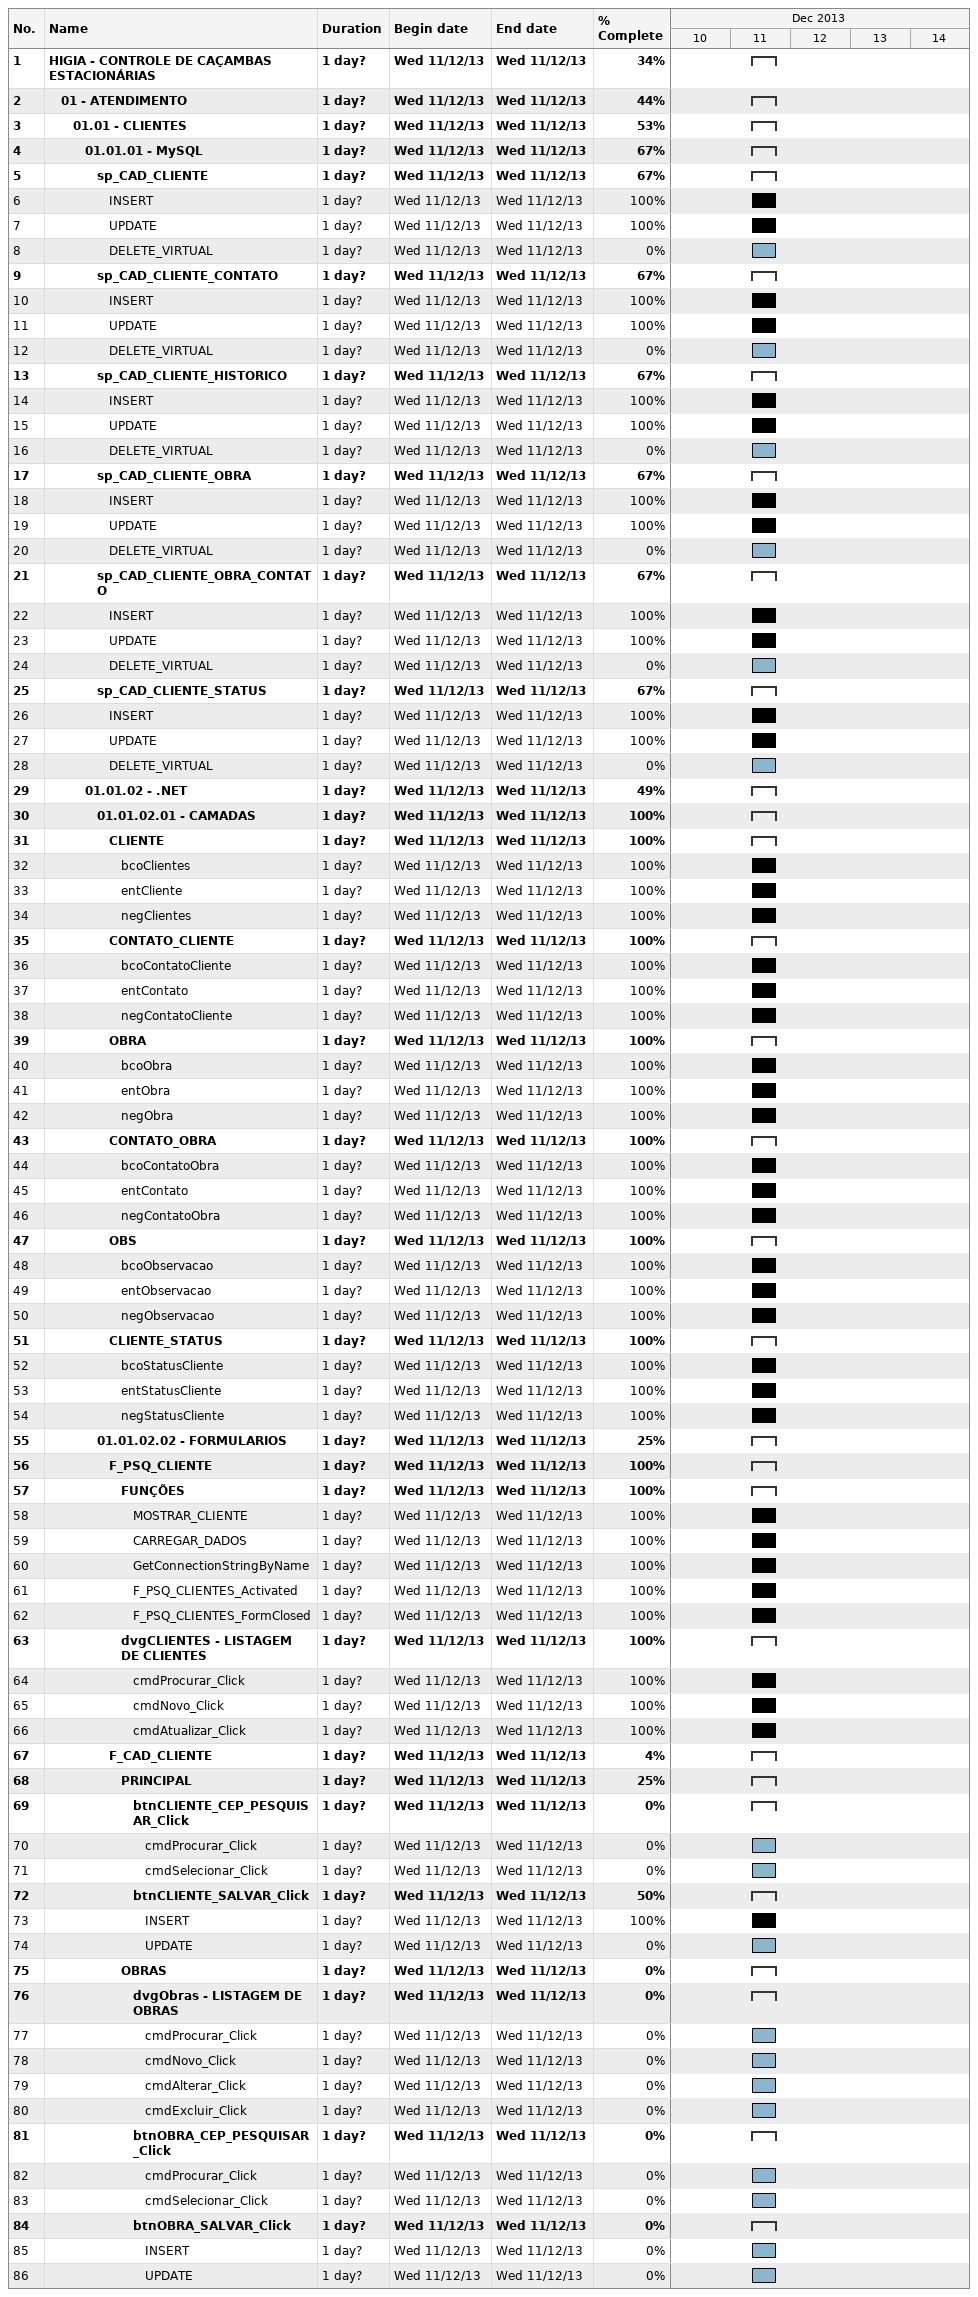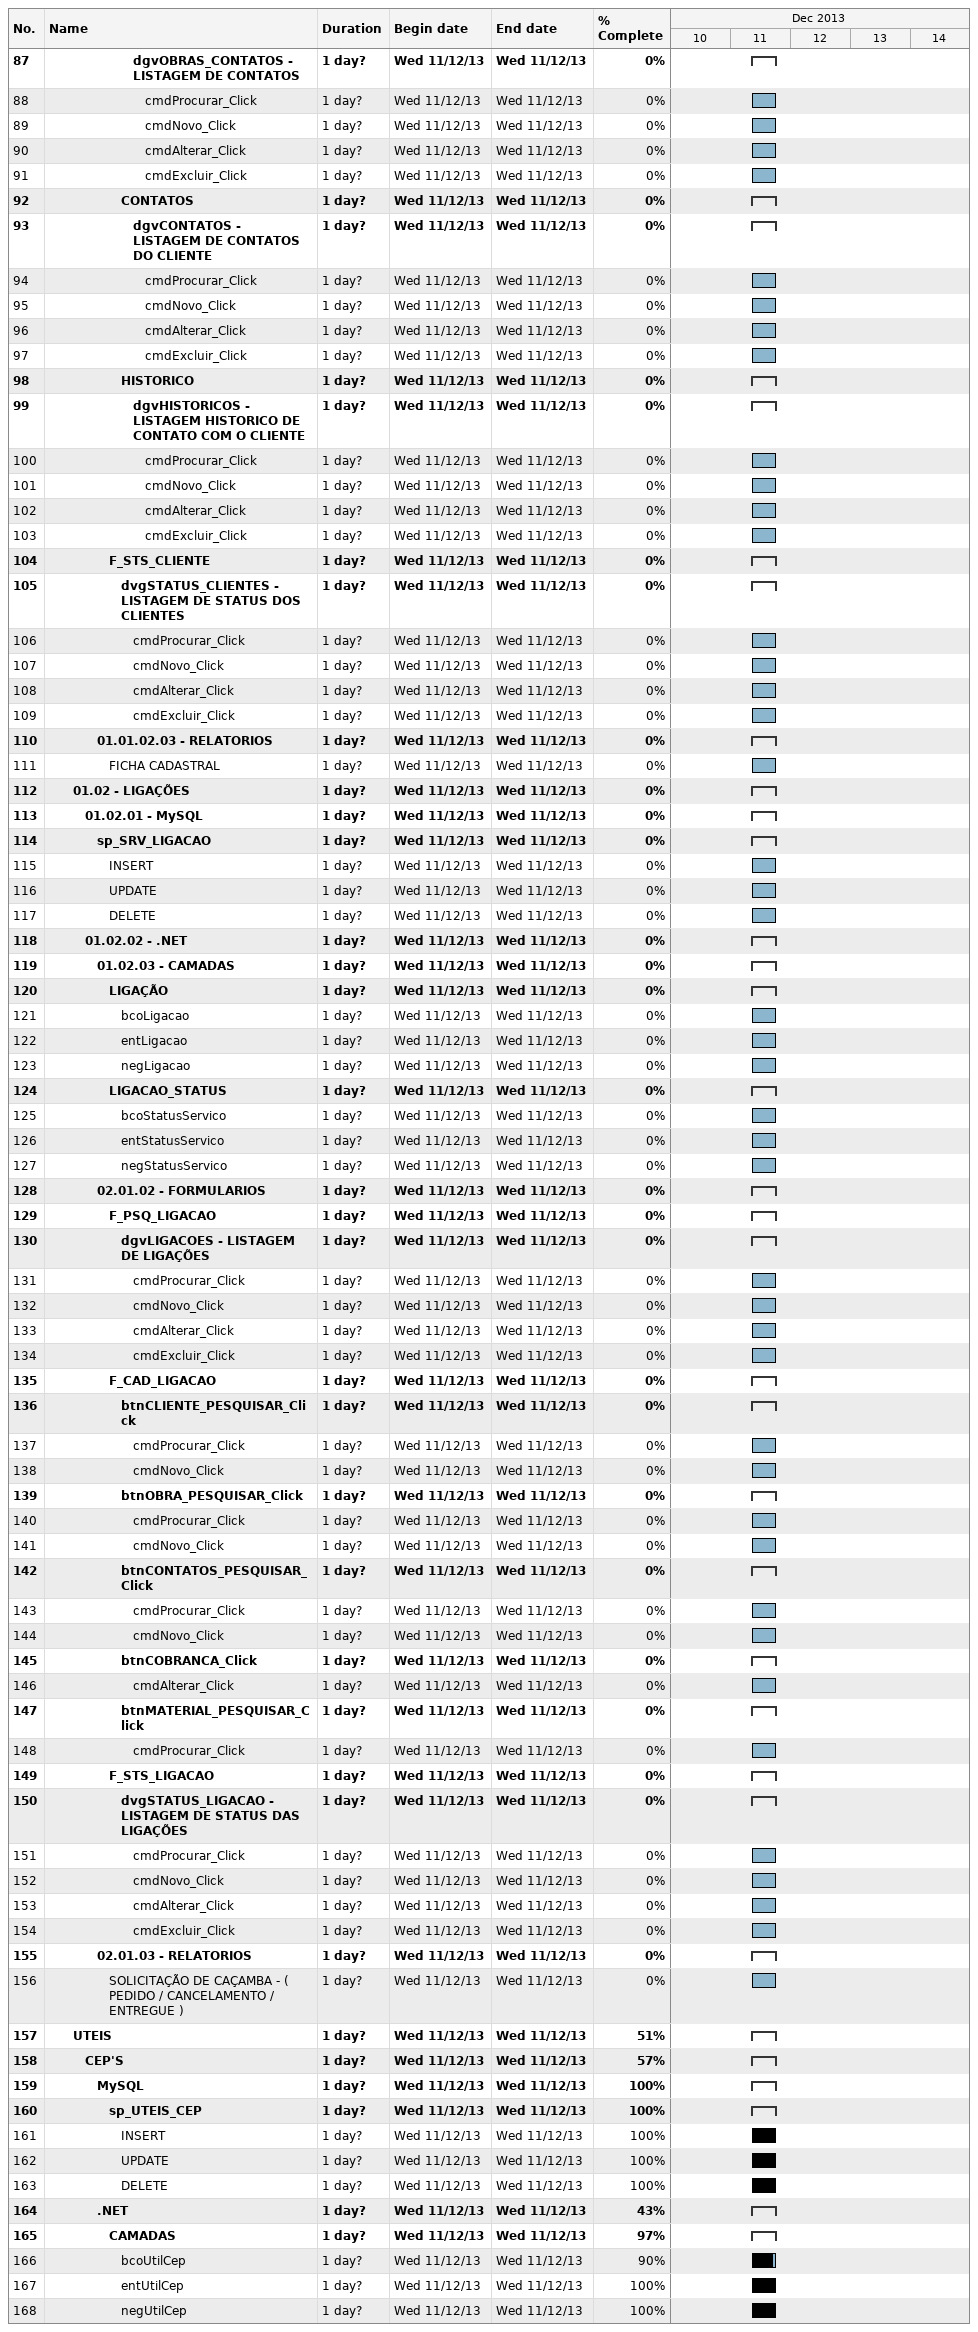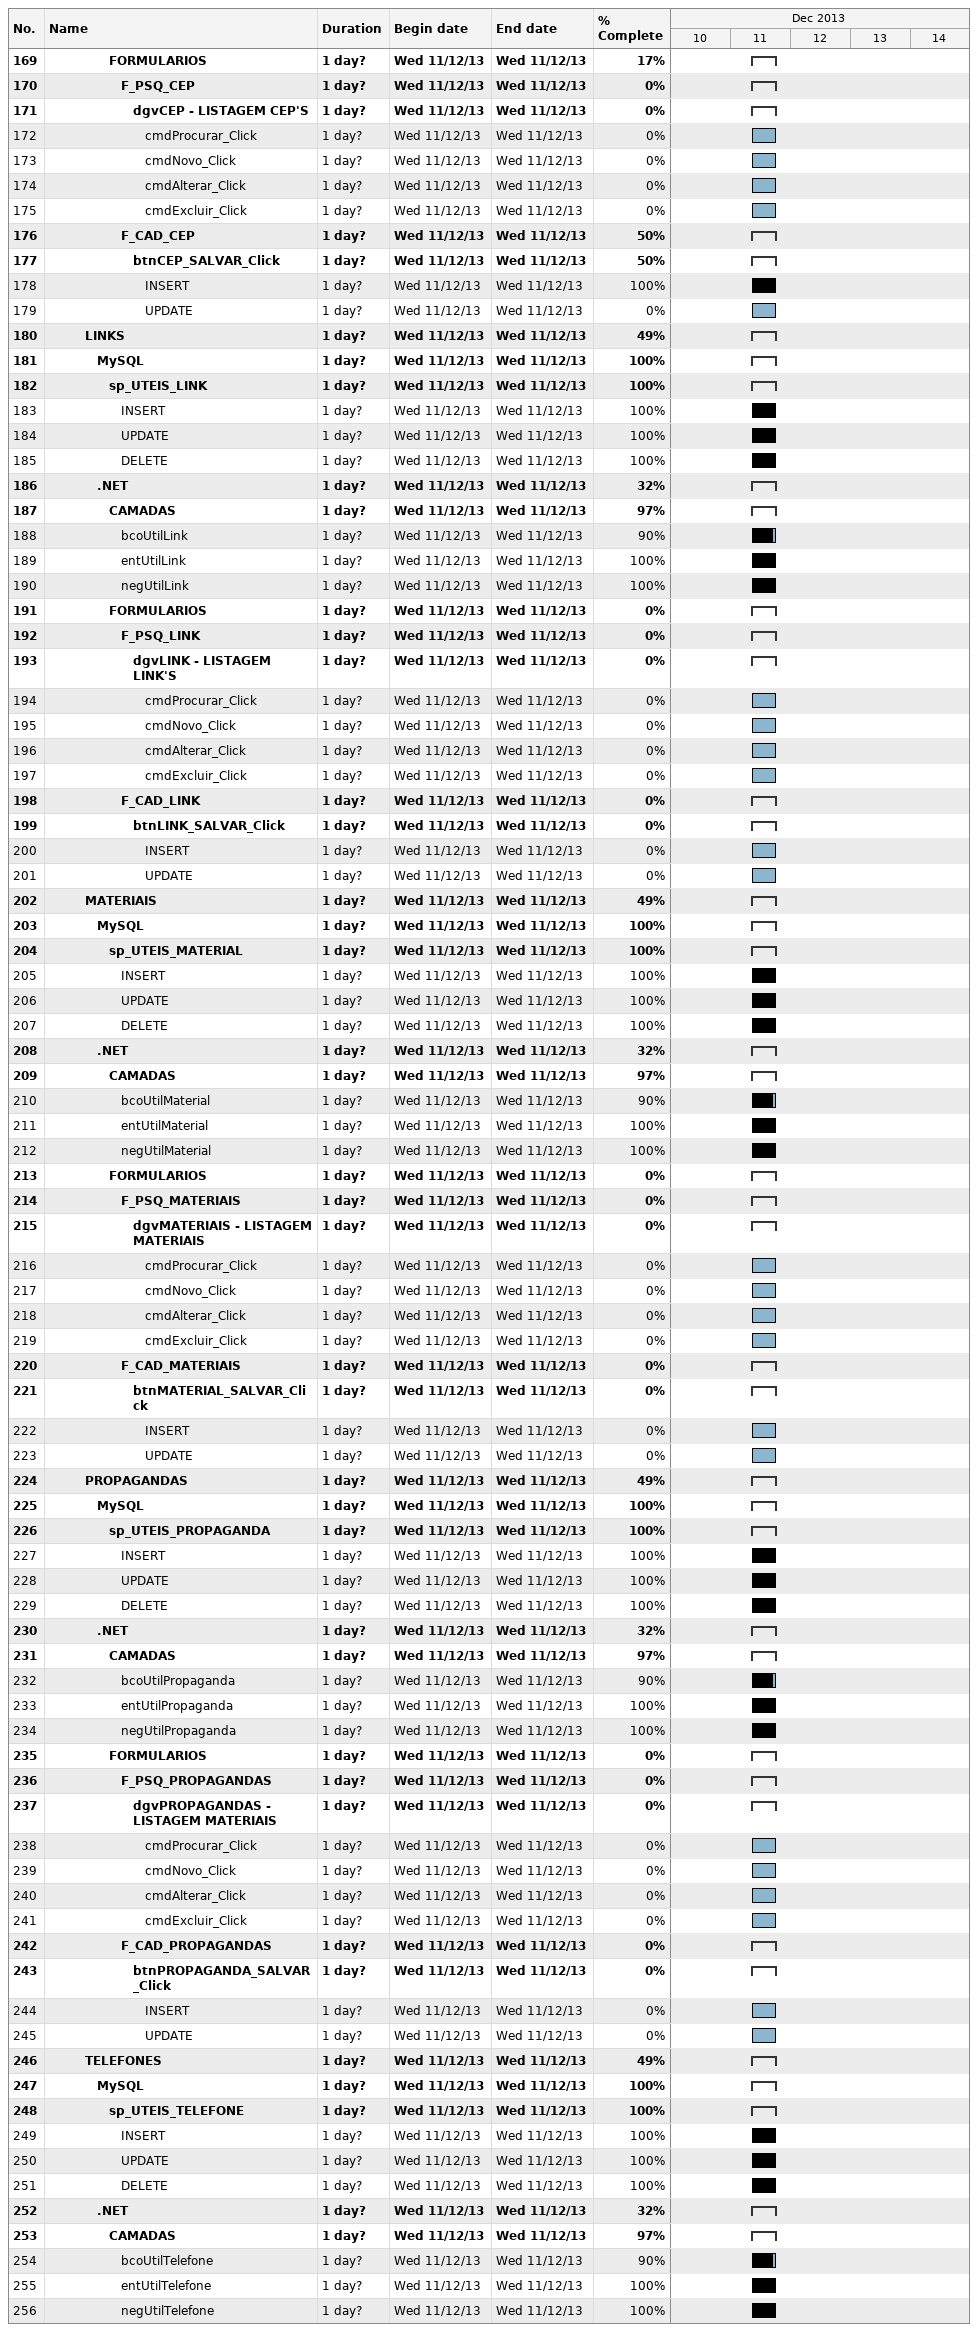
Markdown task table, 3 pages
| ID | Level | Task | Duration | Start | Finish | % complete |
|---|---|---|---|---|---|---|
| 1 | 1 | **HIGIA - CONTROLE DE CAÇAMBAS ESTACIONÁRIAS** | 1d? | 2013-12-11 | 2013-12-11 | 34 |
| 2 | 2 | **01 - ATENDIMENTO** | 1d? | 2013-12-11 | 2013-12-11 | 44 |
| 3 | 3 | **01.01 - CLIENTES** | 1d? | 2013-12-11 | 2013-12-11 | 53 |
| 4 | 4 | **01.01.01 - MySQL** | 1d? | 2013-12-11 | 2013-12-11 | 67 |
| 5 | 5 | **sp_CAD_CLIENTE** | 1d? | 2013-12-11 | 2013-12-11 | 67 |
| 6 | 6 | INSERT | 1d? | 2013-12-11 | 2013-12-11 | 100 |
| 7 | 6 | UPDATE | 1d? | 2013-12-11 | 2013-12-11 | 100 |
| 8 | 6 | DELETE_VIRTUAL | 1d? | 2013-12-11 | 2013-12-11 | 0 |
| 9 | 5 | **sp_CAD_CLIENTE_CONTATO** | 1d? | 2013-12-11 | 2013-12-11 | 67 |
| 10 | 6 | INSERT | 1d? | 2013-12-11 | 2013-12-11 | 100 |
| 11 | 6 | UPDATE | 1d? | 2013-12-11 | 2013-12-11 | 100 |
| 12 | 6 | DELETE_VIRTUAL | 1d? | 2013-12-11 | 2013-12-11 | 0 |
| 13 | 5 | **sp_CAD_CLIENTE_HISTORICO** | 1d? | 2013-12-11 | 2013-12-11 | 67 |
| 14 | 6 | INSERT | 1d? | 2013-12-11 | 2013-12-11 | 100 |
| 15 | 6 | UPDATE | 1d? | 2013-12-11 | 2013-12-11 | 100 |
| 16 | 6 | DELETE_VIRTUAL | 1d? | 2013-12-11 | 2013-12-11 | 0 |
| 17 | 5 | **sp_CAD_CLIENTE_OBRA** | 1d? | 2013-12-11 | 2013-12-11 | 67 |
| 18 | 6 | INSERT | 1d? | 2013-12-11 | 2013-12-11 | 100 |
| 19 | 6 | UPDATE | 1d? | 2013-12-11 | 2013-12-11 | 100 |
| 20 | 6 | DELETE_VIRTUAL | 1d? | 2013-12-11 | 2013-12-11 | 0 |
| 21 | 5 | **sp_CAD_CLIENTE_OBRA_CONTATO** | 1d? | 2013-12-11 | 2013-12-11 | 67 |
| 22 | 6 | INSERT | 1d? | 2013-12-11 | 2013-12-11 | 100 |
| 23 | 6 | UPDATE | 1d? | 2013-12-11 | 2013-12-11 | 100 |
| 24 | 6 | DELETE_VIRTUAL | 1d? | 2013-12-11 | 2013-12-11 | 0 |
| 25 | 5 | **sp_CAD_CLIENTE_STATUS** | 1d? | 2013-12-11 | 2013-12-11 | 67 |
| 26 | 6 | INSERT | 1d? | 2013-12-11 | 2013-12-11 | 100 |
| 27 | 6 | UPDATE | 1d? | 2013-12-11 | 2013-12-11 | 100 |
| 28 | 6 | DELETE_VIRTUAL | 1d? | 2013-12-11 | 2013-12-11 | 0 |
| 29 | 4 | **01.01.02 - .NET** | 1d? | 2013-12-11 | 2013-12-11 | 49 |
| 30 | 5 | **01.01.02.01 - CAMADAS** | 1d? | 2013-12-11 | 2013-12-11 | 100 |
| 31 | 6 | **CLIENTE** | 1d? | 2013-12-11 | 2013-12-11 | 100 |
| 32 | 7 | bcoClientes | 1d? | 2013-12-11 | 2013-12-11 | 100 |
| 33 | 7 | entCliente | 1d? | 2013-12-11 | 2013-12-11 | 100 |
| 34 | 7 | negClientes | 1d? | 2013-12-11 | 2013-12-11 | 100 |
| 35 | 6 | **CONTATO_CLIENTE** | 1d? | 2013-12-11 | 2013-12-11 | 100 |
| 36 | 7 | bcoContatoCliente | 1d? | 2013-12-11 | 2013-12-11 | 100 |
| 37 | 7 | entContato | 1d? | 2013-12-11 | 2013-12-11 | 100 |
| 38 | 7 | negContatoCliente | 1d? | 2013-12-11 | 2013-12-11 | 100 |
| 39 | 6 | **OBRA** | 1d? | 2013-12-11 | 2013-12-11 | 100 |
| 40 | 7 | bcoObra | 1d? | 2013-12-11 | 2013-12-11 | 100 |
| 41 | 7 | entObra | 1d? | 2013-12-11 | 2013-12-11 | 100 |
| 42 | 7 | negObra | 1d? | 2013-12-11 | 2013-12-11 | 100 |
| 43 | 6 | **CONTATO_OBRA** | 1d? | 2013-12-11 | 2013-12-11 | 100 |
| 44 | 7 | bcoContatoObra | 1d? | 2013-12-11 | 2013-12-11 | 100 |
| 45 | 7 | entContato | 1d? | 2013-12-11 | 2013-12-11 | 100 |
| 46 | 7 | negContatoObra | 1d? | 2013-12-11 | 2013-12-11 | 100 |
| 47 | 6 | **OBS** | 1d? | 2013-12-11 | 2013-12-11 | 100 |
| 48 | 7 | bcoObservacao | 1d? | 2013-12-11 | 2013-12-11 | 100 |
| 49 | 7 | entObservacao | 1d? | 2013-12-11 | 2013-12-11 | 100 |
| 50 | 7 | negObservacao | 1d? | 2013-12-11 | 2013-12-11 | 100 |
| 51 | 6 | **CLIENTE_STATUS** | 1d? | 2013-12-11 | 2013-12-11 | 100 |
| 52 | 7 | bcoStatusCliente | 1d? | 2013-12-11 | 2013-12-11 | 100 |
| 53 | 7 | entStatusCliente | 1d? | 2013-12-11 | 2013-12-11 | 100 |
| 54 | 7 | negStatusCliente | 1d? | 2013-12-11 | 2013-12-11 | 100 |
| 55 | 5 | **01.01.02.02 - FORMULARIOS** | 1d? | 2013-12-11 | 2013-12-11 | 25 |
| 56 | 6 | **F_PSQ_CLIENTE** | 1d? | 2013-12-11 | 2013-12-11 | 100 |
| 57 | 7 | **FUNÇÕES** | 1d? | 2013-12-11 | 2013-12-11 | 100 |
| 58 | 8 | MOSTRAR_CLIENTE | 1d? | 2013-12-11 | 2013-12-11 | 100 |
| 59 | 8 | CARREGAR_DADOS | 1d? | 2013-12-11 | 2013-12-11 | 100 |
| 60 | 8 | GetConnectionStringByName | 1d? | 2013-12-11 | 2013-12-11 | 100 |
| 61 | 8 | F_PSQ_CLIENTES_Activated | 1d? | 2013-12-11 | 2013-12-11 | 100 |
| 62 | 8 | F_PSQ_CLIENTES_FormClosed | 1d? | 2013-12-11 | 2013-12-11 | 100 |
| 63 | 7 | **dvgCLIENTES - LISTAGEM DE CLIENTES** | 1d? | 2013-12-11 | 2013-12-11 | 100 |
| 64 | 8 | cmdProcurar_Click | 1d? | 2013-12-11 | 2013-12-11 | 100 |
| 65 | 8 | cmdNovo_Click | 1d? | 2013-12-11 | 2013-12-11 | 100 |
| 66 | 8 | cmdAtualizar_Click | 1d? | 2013-12-11 | 2013-12-11 | 100 |
| 67 | 6 | **F_CAD_CLIENTE** | 1d? | 2013-12-11 | 2013-12-11 | 4 |
| 68 | 7 | **PRINCIPAL** | 1d? | 2013-12-11 | 2013-12-11 | 25 |
| 69 | 8 | **btnCLIENTE_CEP_PESQUISAR_Click** | 1d? | 2013-12-11 | 2013-12-11 | 0 |
| 70 | 9 | cmdProcurar_Click | 1d? | 2013-12-11 | 2013-12-11 | 0 |
| 71 | 9 | cmdSelecionar_Click | 1d? | 2013-12-11 | 2013-12-11 | 0 |
| 72 | 8 | **btnCLIENTE_SALVAR_Click** | 1d? | 2013-12-11 | 2013-12-11 | 50 |
| 73 | 9 | INSERT | 1d? | 2013-12-11 | 2013-12-11 | 100 |
| 74 | 9 | UPDATE | 1d? | 2013-12-11 | 2013-12-11 | 0 |
| 75 | 7 | **OBRAS** | 1d? | 2013-12-11 | 2013-12-11 | 0 |
| 76 | 8 | **dvgObras - LISTAGEM DE OBRAS** | 1d? | 2013-12-11 | 2013-12-11 | 0 |
| 77 | 9 | cmdProcurar_Click | 1d? | 2013-12-11 | 2013-12-11 | 0 |
| 78 | 9 | cmdNovo_Click | 1d? | 2013-12-11 | 2013-12-11 | 0 |
| 79 | 9 | cmdAlterar_Click | 1d? | 2013-12-11 | 2013-12-11 | 0 |
| 80 | 9 | cmdExcluir_Click | 1d? | 2013-12-11 | 2013-12-11 | 0 |
| 81 | 8 | **btnOBRA_CEP_PESQUISAR_Click** | 1d? | 2013-12-11 | 2013-12-11 | 0 |
| 82 | 9 | cmdProcurar_Click | 1d? | 2013-12-11 | 2013-12-11 | 0 |
| 83 | 9 | cmdSelecionar_Click | 1d? | 2013-12-11 | 2013-12-11 | 0 |
| 84 | 8 | **btnOBRA_SALVAR_Click** | 1d? | 2013-12-11 | 2013-12-11 | 0 |
| 85 | 9 | INSERT | 1d? | 2013-12-11 | 2013-12-11 | 0 |
| 86 | 9 | UPDATE | 1d? | 2013-12-11 | 2013-12-11 | 0 |
| 87 | 8 | **dgvOBRAS_CONTATOS - LISTAGEM DE CONTATOS** | 1d? | 2013-12-11 | 2013-12-11 | 0 |
| 88 | 9 | cmdProcurar_Click | 1d? | 2013-12-11 | 2013-12-11 | 0 |
| 89 | 9 | cmdNovo_Click | 1d? | 2013-12-11 | 2013-12-11 | 0 |
| 90 | 9 | cmdAlterar_Click | 1d? | 2013-12-11 | 2013-12-11 | 0 |
| 91 | 9 | cmdExcluir_Click | 1d? | 2013-12-11 | 2013-12-11 | 0 |
| 92 | 7 | **CONTATOS** | 1d? | 2013-12-11 | 2013-12-11 | 0 |
| 93 | 8 | **dgvCONTATOS - LISTAGEM DE CONTATOS DO CLIENTE** | 1d? | 2013-12-11 | 2013-12-11 | 0 |
| 94 | 9 | cmdProcurar_Click | 1d? | 2013-12-11 | 2013-12-11 | 0 |
| 95 | 9 | cmdNovo_Click | 1d? | 2013-12-11 | 2013-12-11 | 0 |
| 96 | 9 | cmdAlterar_Click | 1d? | 2013-12-11 | 2013-12-11 | 0 |
| 97 | 9 | cmdExcluir_Click | 1d? | 2013-12-11 | 2013-12-11 | 0 |
| 98 | 7 | **HISTORICO** | 1d? | 2013-12-11 | 2013-12-11 | 0 |
| 99 | 8 | **dgvHISTORICOS - LISTAGEM HISTORICO DE CONTATO COM O CLIENTE** | 1d? | 2013-12-11 | 2013-12-11 | 0 |
| 100 | 9 | cmdProcurar_Click | 1d? | 2013-12-11 | 2013-12-11 | 0 |
| 101 | 9 | cmdNovo_Click | 1d? | 2013-12-11 | 2013-12-11 | 0 |
| 102 | 9 | cmdAlterar_Click | 1d? | 2013-12-11 | 2013-12-11 | 0 |
| 103 | 9 | cmdExcluir_Click | 1d? | 2013-12-11 | 2013-12-11 | 0 |
| 104 | 6 | **F_STS_CLIENTE** | 1d? | 2013-12-11 | 2013-12-11 | 0 |
| 105 | 7 | **dvgSTATUS_CLIENTES - LISTAGEM DE STATUS DOS CLIENTES** | 1d? | 2013-12-11 | 2013-12-11 | 0 |
| 106 | 8 | cmdProcurar_Click | 1d? | 2013-12-11 | 2013-12-11 | 0 |
| 107 | 8 | cmdNovo_Click | 1d? | 2013-12-11 | 2013-12-11 | 0 |
| 108 | 8 | cmdAlterar_Click | 1d? | 2013-12-11 | 2013-12-11 | 0 |
| 109 | 8 | cmdExcluir_Click | 1d? | 2013-12-11 | 2013-12-11 | 0 |
| 110 | 5 | **01.01.02.03 - RELATORIOS** | 1d? | 2013-12-11 | 2013-12-11 | 0 |
| 111 | 6 | FICHA CADASTRAL | 1d? | 2013-12-11 | 2013-12-11 | 0 |
| 112 | 3 | **01.02 - LIGAÇÕES** | 1d? | 2013-12-11 | 2013-12-11 | 0 |
| 113 | 4 | **01.02.01 - MySQL** | 1d? | 2013-12-11 | 2013-12-11 | 0 |
| 114 | 5 | **sp_SRV_LIGACAO** | 1d? | 2013-12-11 | 2013-12-11 | 0 |
| 115 | 6 | INSERT | 1d? | 2013-12-11 | 2013-12-11 | 0 |
| 116 | 6 | UPDATE | 1d? | 2013-12-11 | 2013-12-11 | 0 |
| 117 | 6 | DELETE | 1d? | 2013-12-11 | 2013-12-11 | 0 |
| 118 | 4 | **01.02.02 - .NET** | 1d? | 2013-12-11 | 2013-12-11 | 0 |
| 119 | 5 | **01.02.03 - CAMADAS** | 1d? | 2013-12-11 | 2013-12-11 | 0 |
| 120 | 6 | **LIGAÇÃO** | 1d? | 2013-12-11 | 2013-12-11 | 0 |
| 121 | 7 | bcoLigacao | 1d? | 2013-12-11 | 2013-12-11 | 0 |
| 122 | 7 | entLigacao | 1d? | 2013-12-11 | 2013-12-11 | 0 |
| 123 | 7 | negLigacao | 1d? | 2013-12-11 | 2013-12-11 | 0 |
| 124 | 6 | **LIGACAO_STATUS** | 1d? | 2013-12-11 | 2013-12-11 | 0 |
| 125 | 7 | bcoStatusServico | 1d? | 2013-12-11 | 2013-12-11 | 0 |
| 126 | 7 | entStatusServico | 1d? | 2013-12-11 | 2013-12-11 | 0 |
| 127 | 7 | negStatusServico | 1d? | 2013-12-11 | 2013-12-11 | 0 |
| 128 | 5 | **02.01.02 - FORMULARIOS** | 1d? | 2013-12-11 | 2013-12-11 | 0 |
| 129 | 6 | **F_PSQ_LIGACAO** | 1d? | 2013-12-11 | 2013-12-11 | 0 |
| 130 | 7 | **dgvLIGACOES - LISTAGEM DE LIGAÇÕES** | 1d? | 2013-12-11 | 2013-12-11 | 0 |
| 131 | 8 | cmdProcurar_Click | 1d? | 2013-12-11 | 2013-12-11 | 0 |
| 132 | 8 | cmdNovo_Click | 1d? | 2013-12-11 | 2013-12-11 | 0 |
| 133 | 8 | cmdAlterar_Click | 1d? | 2013-12-11 | 2013-12-11 | 0 |
| 134 | 8 | cmdExcluir_Click | 1d? | 2013-12-11 | 2013-12-11 | 0 |
| 135 | 6 | **F_CAD_LIGACAO** | 1d? | 2013-12-11 | 2013-12-11 | 0 |
| 136 | 7 | **btnCLIENTE_PESQUISAR_Click** | 1d? | 2013-12-11 | 2013-12-11 | 0 |
| 137 | 8 | cmdProcurar_Click | 1d? | 2013-12-11 | 2013-12-11 | 0 |
| 138 | 8 | cmdNovo_Click | 1d? | 2013-12-11 | 2013-12-11 | 0 |
| 139 | 7 | **btnOBRA_PESQUISAR_Click** | 1d? | 2013-12-11 | 2013-12-11 | 0 |
| 140 | 8 | cmdProcurar_Click | 1d? | 2013-12-11 | 2013-12-11 | 0 |
| 141 | 8 | cmdNovo_Click | 1d? | 2013-12-11 | 2013-12-11 | 0 |
| 142 | 7 | **btnCONTATOS_PESQUISAR_Click** | 1d? | 2013-12-11 | 2013-12-11 | 0 |
| 143 | 8 | cmdProcurar_Click | 1d? | 2013-12-11 | 2013-12-11 | 0 |
| 144 | 8 | cmdNovo_Click | 1d? | 2013-12-11 | 2013-12-11 | 0 |
| 145 | 7 | **btnCOBRANCA_Click** | 1d? | 2013-12-11 | 2013-12-11 | 0 |
| 146 | 8 | cmdAlterar_Click | 1d? | 2013-12-11 | 2013-12-11 | 0 |
| 147 | 7 | **btnMATERIAL_PESQUISAR_Click** | 1d? | 2013-12-11 | 2013-12-11 | 0 |
| 148 | 8 | cmdProcurar_Click | 1d? | 2013-12-11 | 2013-12-11 | 0 |
| 149 | 6 | **F_STS_LIGACAO** | 1d? | 2013-12-11 | 2013-12-11 | 0 |
| 150 | 7 | **dvgSTATUS_LIGACAO - LISTAGEM DE STATUS DAS LIGAÇÕES** | 1d? | 2013-12-11 | 2013-12-11 | 0 |
| 151 | 8 | cmdProcurar_Click | 1d? | 2013-12-11 | 2013-12-11 | 0 |
| 152 | 8 | cmdNovo_Click | 1d? | 2013-12-11 | 2013-12-11 | 0 |
| 153 | 8 | cmdAlterar_Click | 1d? | 2013-12-11 | 2013-12-11 | 0 |
| 154 | 8 | cmdExcluir_Click | 1d? | 2013-12-11 | 2013-12-11 | 0 |
| 155 | 5 | **02.01.03 - RELATORIOS** | 1d? | 2013-12-11 | 2013-12-11 | 0 |
| 156 | 6 | SOLICITAÇÃO DE CAÇAMBA - ( PEDIDO / CANCELAMENTO / ENTREGUE ) | 1d? | 2013-12-11 | 2013-12-11 | 0 |
| 157 | 3 | **UTEIS** | 1d? | 2013-12-11 | 2013-12-11 | 51 |
| 158 | 4 | **CEP'S** | 1d? | 2013-12-11 | 2013-12-11 | 57 |
| 159 | 5 | **MySQL** | 1d? | 2013-12-11 | 2013-12-11 | 100 |
| 160 | 6 | **sp_UTEIS_CEP** | 1d? | 2013-12-11 | 2013-12-11 | 100 |
| 161 | 7 | INSERT | 1d? | 2013-12-11 | 2013-12-11 | 100 |
| 162 | 7 | UPDATE | 1d? | 2013-12-11 | 2013-12-11 | 100 |
| 163 | 7 | DELETE | 1d? | 2013-12-11 | 2013-12-11 | 100 |
| 164 | 5 | **.NET** | 1d? | 2013-12-11 | 2013-12-11 | 43 |
| 165 | 6 | **CAMADAS** | 1d? | 2013-12-11 | 2013-12-11 | 97 |
| 166 | 7 | bcoUtilCep | 1d? | 2013-12-11 | 2013-12-11 | 90 |
| 167 | 7 | entUtilCep | 1d? | 2013-12-11 | 2013-12-11 | 100 |
| 168 | 7 | negUtilCep | 1d? | 2013-12-11 | 2013-12-11 | 100 |
| 169 | 6 | **FORMULARIOS** | 1d? | 2013-12-11 | 2013-12-11 | 17 |
| 170 | 7 | **F_PSQ_CEP** | 1d? | 2013-12-11 | 2013-12-11 | 0 |
| 171 | 8 | **dgvCEP - LISTAGEM CEP'S** | 1d? | 2013-12-11 | 2013-12-11 | 0 |
| 172 | 9 | cmdProcurar_Click | 1d? | 2013-12-11 | 2013-12-11 | 0 |
| 173 | 9 | cmdNovo_Click | 1d? | 2013-12-11 | 2013-12-11 | 0 |
| 174 | 9 | cmdAlterar_Click | 1d? | 2013-12-11 | 2013-12-11 | 0 |
| 175 | 9 | cmdExcluir_Click | 1d? | 2013-12-11 | 2013-12-11 | 0 |
| 176 | 7 | **F_CAD_CEP** | 1d? | 2013-12-11 | 2013-12-11 | 50 |
| 177 | 8 | **btnCEP_SALVAR_Click** | 1d? | 2013-12-11 | 2013-12-11 | 50 |
| 178 | 9 | INSERT | 1d? | 2013-12-11 | 2013-12-11 | 100 |
| 179 | 9 | UPDATE | 1d? | 2013-12-11 | 2013-12-11 | 0 |
| 180 | 4 | **LINKS** | 1d? | 2013-12-11 | 2013-12-11 | 49 |
| 181 | 5 | **MySQL** | 1d? | 2013-12-11 | 2013-12-11 | 100 |
| 182 | 6 | **sp_UTEIS_LINK** | 1d? | 2013-12-11 | 2013-12-11 | 100 |
| 183 | 7 | INSERT | 1d? | 2013-12-11 | 2013-12-11 | 100 |
| 184 | 7 | UPDATE | 1d? | 2013-12-11 | 2013-12-11 | 100 |
| 185 | 7 | DELETE | 1d? | 2013-12-11 | 2013-12-11 | 100 |
| 186 | 5 | **.NET** | 1d? | 2013-12-11 | 2013-12-11 | 32 |
| 187 | 6 | **CAMADAS** | 1d? | 2013-12-11 | 2013-12-11 | 97 |
| 188 | 7 | bcoUtilLink | 1d? | 2013-12-11 | 2013-12-11 | 90 |
| 189 | 7 | entUtilLink | 1d? | 2013-12-11 | 2013-12-11 | 100 |
| 190 | 7 | negUtilLink | 1d? | 2013-12-11 | 2013-12-11 | 100 |
| 191 | 6 | **FORMULARIOS** | 1d? | 2013-12-11 | 2013-12-11 | 0 |
| 192 | 7 | **F_PSQ_LINK** | 1d? | 2013-12-11 | 2013-12-11 | 0 |
| 193 | 8 | **dgvLINK - LISTAGEM LINK'S** | 1d? | 2013-12-11 | 2013-12-11 | 0 |
| 194 | 9 | cmdProcurar_Click | 1d? | 2013-12-11 | 2013-12-11 | 0 |
| 195 | 9 | cmdNovo_Click | 1d? | 2013-12-11 | 2013-12-11 | 0 |
| 196 | 9 | cmdAlterar_Click | 1d? | 2013-12-11 | 2013-12-11 | 0 |
| 197 | 9 | cmdExcluir_Click | 1d? | 2013-12-11 | 2013-12-11 | 0 |
| 198 | 7 | **F_CAD_LINK** | 1d? | 2013-12-11 | 2013-12-11 | 0 |
| 199 | 8 | **btnLINK_SALVAR_Click** | 1d? | 2013-12-11 | 2013-12-11 | 0 |
| 200 | 9 | INSERT | 1d? | 2013-12-11 | 2013-12-11 | 0 |
| 201 | 9 | UPDATE | 1d? | 2013-12-11 | 2013-12-11 | 0 |
| 202 | 4 | **MATERIAIS** | 1d? | 2013-12-11 | 2013-12-11 | 49 |
| 203 | 5 | **MySQL** | 1d? | 2013-12-11 | 2013-12-11 | 100 |
| 204 | 6 | **sp_UTEIS_MATERIAL** | 1d? | 2013-12-11 | 2013-12-11 | 100 |
| 205 | 7 | INSERT | 1d? | 2013-12-11 | 2013-12-11 | 100 |
| 206 | 7 | UPDATE | 1d? | 2013-12-11 | 2013-12-11 | 100 |
| 207 | 7 | DELETE | 1d? | 2013-12-11 | 2013-12-11 | 100 |
| 208 | 5 | **.NET** | 1d? | 2013-12-11 | 2013-12-11 | 32 |
| 209 | 6 | **CAMADAS** | 1d? | 2013-12-11 | 2013-12-11 | 97 |
| 210 | 7 | bcoUtilMaterial | 1d? | 2013-12-11 | 2013-12-11 | 90 |
| 211 | 7 | entUtilMaterial | 1d? | 2013-12-11 | 2013-12-11 | 100 |
| 212 | 7 | negUtilMaterial | 1d? | 2013-12-11 | 2013-12-11 | 100 |
| 213 | 6 | **FORMULARIOS** | 1d? | 2013-12-11 | 2013-12-11 | 0 |
| 214 | 7 | **F_PSQ_MATERIAIS** | 1d? | 2013-12-11 | 2013-12-11 | 0 |
| 215 | 8 | **dgvMATERIAIS - LISTAGEM MATERIAIS** | 1d? | 2013-12-11 | 2013-12-11 | 0 |
| 216 | 9 | cmdProcurar_Click | 1d? | 2013-12-11 | 2013-12-11 | 0 |
| 217 | 9 | cmdNovo_Click | 1d? | 2013-12-11 | 2013-12-11 | 0 |
| 218 | 9 | cmdAlterar_Click | 1d? | 2013-12-11 | 2013-12-11 | 0 |
| 219 | 9 | cmdExcluir_Click | 1d? | 2013-12-11 | 2013-12-11 | 0 |
| 220 | 7 | **F_CAD_MATERIAIS** | 1d? | 2013-12-11 | 2013-12-11 | 0 |
| 221 | 8 | **btnMATERIAL_SALVAR_Click** | 1d? | 2013-12-11 | 2013-12-11 | 0 |
| 222 | 9 | INSERT | 1d? | 2013-12-11 | 2013-12-11 | 0 |
| 223 | 9 | UPDATE | 1d? | 2013-12-11 | 2013-12-11 | 0 |
| 224 | 4 | **PROPAGANDAS** | 1d? | 2013-12-11 | 2013-12-11 | 49 |
| 225 | 5 | **MySQL** | 1d? | 2013-12-11 | 2013-12-11 | 100 |
| 226 | 6 | **sp_UTEIS_PROPAGANDA** | 1d? | 2013-12-11 | 2013-12-11 | 100 |
| 227 | 7 | INSERT | 1d? | 2013-12-11 | 2013-12-11 | 100 |
| 228 | 7 | UPDATE | 1d? | 2013-12-11 | 2013-12-11 | 100 |
| 229 | 7 | DELETE | 1d? | 2013-12-11 | 2013-12-11 | 100 |
| 230 | 5 | **.NET** | 1d? | 2013-12-11 | 2013-12-11 | 32 |
| 231 | 6 | **CAMADAS** | 1d? | 2013-12-11 | 2013-12-11 | 97 |
| 232 | 7 | bcoUtilPropaganda | 1d? | 2013-12-11 | 2013-12-11 | 90 |
| 233 | 7 | entUtilPropaganda | 1d? | 2013-12-11 | 2013-12-11 | 100 |
| 234 | 7 | negUtilPropaganda | 1d? | 2013-12-11 | 2013-12-11 | 100 |
| 235 | 6 | **FORMULARIOS** | 1d? | 2013-12-11 | 2013-12-11 | 0 |
| 236 | 7 | **F_PSQ_PROPAGANDAS** | 1d? | 2013-12-11 | 2013-12-11 | 0 |
| 237 | 8 | **dgvPROPAGANDAS - LISTAGEM MATERIAIS** | 1d? | 2013-12-11 | 2013-12-11 | 0 |
| 238 | 9 | cmdProcurar_Click | 1d? | 2013-12-11 | 2013-12-11 | 0 |
| 239 | 9 | cmdNovo_Click | 1d? | 2013-12-11 | 2013-12-11 | 0 |
| 240 | 9 | cmdAlterar_Click | 1d? | 2013-12-11 | 2013-12-11 | 0 |
| 241 | 9 | cmdExcluir_Click | 1d? | 2013-12-11 | 2013-12-11 | 0 |
| 242 | 7 | **F_CAD_PROPAGANDAS** | 1d? | 2013-12-11 | 2013-12-11 | 0 |
| 243 | 8 | **btnPROPAGANDA_SALVAR_Click** | 1d? | 2013-12-11 | 2013-12-11 | 0 |
| 244 | 9 | INSERT | 1d? | 2013-12-11 | 2013-12-11 | 0 |
| 245 | 9 | UPDATE | 1d? | 2013-12-11 | 2013-12-11 | 0 |
| 246 | 4 | **TELEFONES** | 1d? | 2013-12-11 | 2013-12-11 | 49 |
| 247 | 5 | **MySQL** | 1d? | 2013-12-11 | 2013-12-11 | 100 |
| 248 | 6 | **sp_UTEIS_TELEFONE** | 1d? | 2013-12-11 | 2013-12-11 | 100 |
| 249 | 7 | INSERT | 1d? | 2013-12-11 | 2013-12-11 | 100 |
| 250 | 7 | UPDATE | 1d? | 2013-12-11 | 2013-12-11 | 100 |
| 251 | 7 | DELETE | 1d? | 2013-12-11 | 2013-12-11 | 100 |
| 252 | 5 | **.NET** | 1d? | 2013-12-11 | 2013-12-11 | 32 |
| 253 | 6 | **CAMADAS** | 1d? | 2013-12-11 | 2013-12-11 | 97 |
| 254 | 7 | bcoUtilTelefone | 1d? | 2013-12-11 | 2013-12-11 | 90 |
| 255 | 7 | entUtilTelefone | 1d? | 2013-12-11 | 2013-12-11 | 100 |
| 256 | 7 | negUtilTelefone | 1d? | 2013-12-11 | 2013-12-11 | 100 |
